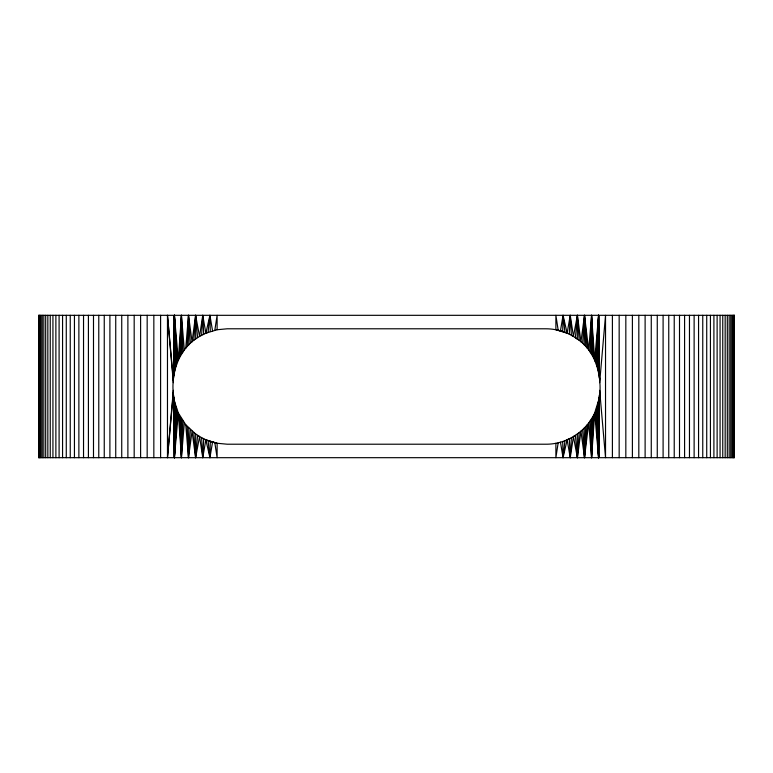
<?xml version="1.0" encoding="UTF-8"?>
<svg xmlns="http://www.w3.org/2000/svg" width="773" height="773" viewBox="0 0 773 773"><rect width="100%" height="100%" fill="white"/><g stroke="black" fill="none" stroke-linecap="round" stroke-linejoin="round"><path stroke-width="1.16" d="M174.64 404.163L174.582 401.747L178.302 412.917L174.408 457.684L174.582 401.738C169.19 377.611 177.036 349.125 199.569 336.439L202.758 315.316L205.86 333.202L199.569 336.439M195.675 433.991L199.569 436.561L195.608 457.684L195.675 433.991L185.752 424.725L178.302 412.908L181.423 457.684L184.332 422.928M599.201 372.142L599.462 378.132L598.592 315.316L595.645 362.257L594.698 360.092L591.577 315.316L588.668 350.072L584.504 315.316L580.938 341.85L577.392 315.316L575.412 337.685L577.325 339.009L573.431 336.439L577.392 315.316L577.325 339.009C597.278 352.488 602.418 378.355 599.201 400.858M594.698 360.092L598.592 315.316L598.418 371.253L598.36 368.837M174.138 373.552L174.408 315.316L178.302 360.092L181.423 315.316L184.332 350.072M595.645 410.743L598.592 457.684L598.862 399.448L599.462 394.868L598.592 457.684L594.698 412.908L598.862 399.448M181.684 419.101L181.423 457.684L179.346 415.033M591.316 353.899L591.577 315.316L593.654 357.967M199.569 436.561L197.588 435.315L195.608 457.684L192.062 431.15L188.496 457.684L188.776 428.087M584.224 344.913L584.504 315.316L587.248 348.275M173.567 373.446L173.79 375.842L174.408 315.316L177.355 362.257M596.485 408.54L598.592 457.684L599.21 397.148L599.065 400.762M173.538 378.132L174.408 315.316L176.515 364.46M177.355 410.743L174.408 457.684L175.123 404.028L175.181 407.564M596.485 364.46L598.592 315.316L597.877 368.972L597.819 365.436M175.181 365.436L175.123 368.972L174.408 315.316L175.771 366.702M597.819 407.564L597.877 404.028L598.592 457.684L597.229 406.298M205.86 439.798L210.285 441.48L209.937 457.684L205.86 439.798L199.569 436.561L202.758 457.684L205.86 439.798L217.116 443.258L227.223 444.214L545.777 444.214C566.358 444.446 586.263 431.663 594.698 412.917L591.577 457.684L588.668 422.928L584.504 457.684L580.938 431.15L577.392 457.684L573.431 436.561L570.242 457.684L567.14 439.798L569.286 438.813L570.242 457.684L571.382 437.731M180.467 355.909L181.423 315.316L182.969 351.957M592.533 417.091L591.577 457.684L590.031 421.043M174.64 368.837L174.582 371.253L174.408 315.316M598.36 404.163L598.418 401.747L598.592 457.684M173.538 394.868L174.408 457.684L175.771 406.298M597.229 366.702L598.592 315.316L599.21 375.852L599.065 372.238M173.79 375.842L173.935 372.238M187.24 346.555L188.496 315.316L192.062 341.85L195.608 315.316L199.569 336.439M585.76 426.445L584.504 457.684L582.629 429.643M173.567 399.554L173.79 397.158L174.408 457.684L176.515 408.54M182.969 421.043L181.423 457.684L180.467 417.091M590.031 351.947L591.577 315.316L592.524 355.899M179.346 357.967L181.423 315.316L181.684 353.899M593.654 415.033L591.577 457.684L591.316 419.101M203.714 438.813L202.758 457.684L201.618 437.731M569.286 334.187L570.242 315.316L573.431 336.439C565.131 331.433 555.458 328.796 545.777 328.786L227.223 328.786L217.116 329.742L205.86 333.202L209.937 315.316L212.546 330.825M201.618 335.269L202.758 315.316L203.714 334.187M185.752 424.725L188.496 457.684L190.371 429.643M582.629 343.357L584.504 315.316L585.76 346.555M193.83 340.4L195.608 315.316L197.588 337.685M573.431 436.561L575.412 435.315L577.392 457.684L579.17 432.6M173.21 394.984L173.394 392.587L167.47 457.684L167.47 315.316L173.394 380.413L173.21 378.016M599.606 380.413L599.79 378.016M185.752 348.275L188.496 315.316L190.371 343.357M587.248 424.725L584.504 457.684L584.224 428.087M167.47 457.684L173.345 390.336M599.655 382.664L605.53 315.316L605.53 457.684L599.655 390.336M564.937 440.697L563.063 457.684L560.454 442.175M214.826 330.226L217.116 315.316L217.116 329.742M558.174 442.774L555.884 457.684L555.884 443.258M212.546 442.175L209.937 457.684L208.063 440.697L217.116 443.258L217.116 457.684L214.826 442.774L210.285 441.48M560.454 330.825L563.063 315.316L567.131 333.202L555.884 329.742L555.884 315.316L558.174 330.226L562.715 331.52L563.063 315.316L564.937 332.303M567.131 333.202L570.242 315.316L571.382 335.269L573.431 336.439M567.14 439.798L563.063 457.684L562.715 441.489M205.86 333.202L208.053 332.313L209.937 315.316L210.285 331.511M167.47 315.316L173.345 382.664M599.606 392.587L599.79 394.984M577.392 315.316L579.17 340.391M193.83 432.6L195.608 457.684M187.24 426.445L188.496 457.684M173.79 397.158L173.935 400.762M188.496 315.316L188.776 344.913M598.592 315.316L598.862 373.552M174.138 399.448L174.408 457.684M577.325 433.991L577.392 457.684M195.608 315.316L195.675 339.009M734.205 315.316L734.205 457.684M733.77 315.316L733.77 457.684M733.046 315.316L733.046 457.684M732.041 315.316L732.041 457.684M730.746 315.316L730.746 457.684M729.161 315.316L729.161 457.684M727.306 315.316L727.306 457.684M725.161 315.316L725.161 457.684M722.755 315.316L722.755 457.684M720.069 315.316L720.069 457.684M717.122 315.316L717.122 457.684M713.904 315.316L713.904 457.684M710.435 315.316L710.435 457.684M706.725 315.316L706.725 457.684M702.754 315.316L702.754 457.684M698.56 315.316L698.56 457.684M694.125 315.316L694.125 457.684M689.468 315.316L689.468 457.684M684.588 315.316L684.588 457.684M679.506 315.316L679.506 457.684M674.23 315.316L674.23 457.684M668.751 315.316L668.751 457.684M663.099 315.316L663.099 457.684M657.263 315.316L657.263 457.684M651.262 315.316L651.262 457.684M645.117 315.316L645.117 457.684M638.817 315.316L638.817 457.684M632.391 315.316L632.391 457.684M625.83 315.316L625.83 457.684M619.163 315.316L619.163 457.684M612.4 315.316L612.4 457.684M160.6 315.316L160.6 457.684M153.837 315.316L153.837 457.684M147.17 315.316L147.17 457.684M140.609 315.316L140.609 457.684M134.183 315.316L134.183 457.684M127.883 315.316L127.883 457.684M121.738 315.316L121.738 457.684M115.737 315.316L115.737 457.684M109.901 315.316L109.901 457.684M104.249 315.316L104.249 457.684M98.77 315.316L98.77 457.684M93.494 315.316L93.494 457.684M88.412 315.316L88.412 457.684M83.532 315.316L83.532 457.684M78.875 315.316L78.875 457.684M74.44 315.316L74.44 457.684M70.246 315.316L70.246 457.684M66.275 315.316L66.275 457.684M62.565 315.316L62.565 457.684M59.096 315.316L59.096 457.684M55.878 315.316L55.878 457.684M52.931 315.316L52.931 457.684M50.245 315.316L50.245 457.684M47.839 315.316L47.839 457.684M45.694 315.316L45.694 457.684M43.839 315.316L43.839 457.684M42.254 315.316L42.254 457.684M40.959 315.316L40.959 457.684M39.954 315.316L39.954 457.684M39.23 315.316L39.23 457.684M38.795 315.316L38.795 457.684M734.35 315.316L38.65 315.316L38.65 457.684L734.35 457.684L734.35 315.316"/></g></svg>
